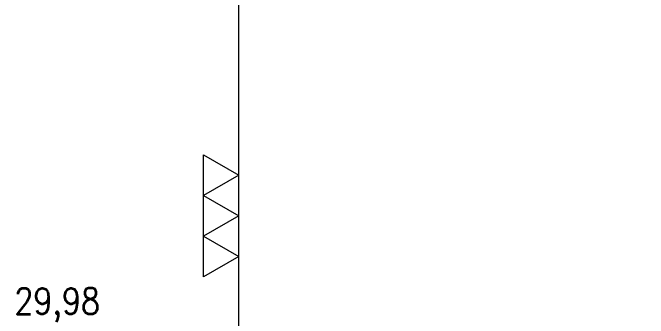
# Model space of a CAD drawing. Header units: millimetres. Extents: x 125275 to 125701, y 643 to 921.
# Drawn here: x 125410.29 to 125458.96, y 839.4 to 862.82 of the extents above; entities that cross this region are included whole.
import ezdxf

# ---------------------------------------------------------------- set-up
doc = ezdxf.new("R2010")
doc.units = ezdxf.units.MM
doc.linetypes.add('HIDDEN', pattern=[0])
for name, color, linetype in [('DIE_P', 2, 'Continuous'), ('DIM', 4, 'Continuous'), ('PRESS', 3, 'Continuous'), ('TEXT', 4, 'Continuous')]:
    doc.layers.add(name, color=color, linetype=linetype)
doc.styles.get("Standard").update_dxf_attribs({"font": 'txt.shx', "width": 0.85, "bigfont": 'ctxt.shx'})
doc.dimstyles.new('T-2-WX', dxfattribs={"dimtxt": 2, "dimasz": 2, "dimexe": 0.5, "dimexo": 0.5, "dimgap": 0.5, "dimtad": 1, "dimtxsty": 'Standard', "dimblk": 'OPEN30', "dimcen": 0, "dimazin": 3, "dimtfac": 1, "dimtmove": 0, "dimatfit": 3, "dimldrblk": 'OPEN30', "dimlwd": -1, "dimlwe": -1})

# ---------------------------------------------------------------- blocks, each defined once
blk = doc.blocks.new('*D7583')
at = {"layer": 'Defpoints', "color": 0}
for p in [(125474.602, 870.726), (125527.602, 870.726), (125427.602, 808.746)]:
    blk.add_point(p, dxfattribs=at)
at = {"layer": 'DIM', "color": 0}
blk.add_line((125475.102, 870.726), (125534.821, 870.726), dxfattribs=at)
at = {"layer": 'DIM', "color": 0, "lineweight": 5, "insert": (125531.461, 872.417), "char_height": 2, "attachment_point": 5}
blk.add_mtext('61,98', dxfattribs=at)
blk = doc.blocks.new('_Open30')
blk = doc.blocks.new('*D7584')
at = {"layer": 'Defpoints', "color": 0}
for p in [(125517.602, 885.746), (125527.602, 885.746), (125427.602, 808.746)]:
    blk.add_point(p, dxfattribs=at)
at = {"layer": 'DIM', "color": 0}
blk.add_line((125518.102, 885.746), (125530.854, 885.746), dxfattribs=at)
at = {"layer": 'DIM', "color": 0, "lineweight": 5, "insert": (125529.478, 887.246), "char_height": 2, "attachment_point": 5}
blk.add_mtext('77', dxfattribs=at)
blk = doc.blocks.new('*D7586')
at = {"layer": 'Defpoints', "color": 0}
for p in [(125417.602, 838.726), (125470.602, 838.726), (125427.602, 808.746)]:
    blk.add_point(p, dxfattribs=at)
at = {"layer": 'DIM', "color": 0}
blk.add_line((125470.102, 838.726), (125410.302, 838.726), dxfattribs=at)
at = {"layer": 'DIM', "color": 0, "lineweight": 5, "insert": (125413.702, 840.417), "char_height": 2, "attachment_point": 5}
blk.add_mtext('29,98', dxfattribs=at)
blk = doc.blocks.new('*D7590')
at = {"layer": 'Defpoints', "color": 0}
for p in [(125517.602, 895.746), (125517.602, 885.746), (125427.602, 808.746)]:
    blk.add_point(p, dxfattribs=at)
at = {"layer": 'DIM', "color": 0}
blk.add_line((125517.602, 886.246), (125517.602, 898.998), dxfattribs=at)
at = {"layer": 'DIM', "color": 0, "lineweight": 5, "insert": (125516.102, 897.622), "char_height": 2, "attachment_point": 5, "rotation": 90}
blk.add_mtext('90', dxfattribs=at)
blk = doc.blocks.new('*D7591')
at = {"layer": 'Defpoints', "color": 0}
for p in [(125474.602, 895.746), (125474.602, 870.726), (125427.602, 808.746)]:
    blk.add_point(p, dxfattribs=at)
at = {"layer": 'DIM', "color": 0}
for p, q in [((125474.602, 891.746), (125474.602, 898.998)), ((125474.602, 887.746), (125474.602, 891.746)), ((125474.602, 871.226), (125474.602, 887.746))]:
    blk.add_line(p, q, dxfattribs=at)
at = {"layer": 'DIM', "color": 0, "lineweight": 5, "insert": (125473.102, 897.622), "char_height": 2, "attachment_point": 5, "rotation": 90}
blk.add_mtext('47', dxfattribs=at)

msp = doc.modelspace()

# ---------------------------------------------------------------- linework, layer by layer
at = {"layer": 'DIE_P', "color": 1, "linetype": 'Continuous', "lineweight": 5}
msp.add_lwpolyline([(125515.602, 808.746), (125429.602, 808.746, -0.414214), (125427.602, 810.746), (125427.602, 882.746, -0.414214), (125430.602, 885.746), (125510.188, 885.746, -0.198912), (125512.309, 884.867), (125516.723, 880.453, -0.198912), (125517.602, 878.332), (125517.602, 810.746, -0.414214)], format="xyb", close=True, dxfattribs=at)
at = {"layer": 'PRESS', "color": 8, "linetype": 'HIDDEN', "lineweight": 5}
msp.add_lwpolyline([(125427.602, 808.746), (125427.602, 885.746), (125517.602, 885.746), (125517.602, 808.746)], close=True, dxfattribs=at)
at = {"layer": 'TEXT', "lineweight": 5}
msp.add_lwpolyline([(125424.902, 851.923), (125427.602, 850.364), (125424.902, 848.805), (125427.602, 847.246), (125424.902, 845.687), (125427.602, 844.128), (125424.902, 842.57), (125424.902, 851.923)], close=True, dxfattribs=at)

# ---------------------------------------------------------------- dimensions: what is measured, and where the dimension line sits
at = {"layer": 'DIM', "lineweight": 5}
for feature_location, offset, dtype, picture, middle in [((125517.602, 885.746), (0, 10), 1, '*D7590', (125516.102, 897.622)), ((125474.602, 870.726), (0, 25.02), 1, '*D7591', (125473.102, 897.622)), ((125517.602, 885.746), (10, 0), 0, '*D7584', (125529.478, 887.246)), ((125474.602, 870.726), (53, 0), 0, '*D7583', (125531.461, 872.417)), ((125470.602, 838.726), (-53, 0), 0, '*D7586', (125413.702, 840.417))]:
    dim = msp.add_ordinate_dim(feature_location=feature_location, offset=offset, dtype=dtype, origin=(125427.602, 808.746), dimstyle='T-2-WX', dxfattribs=at)
    dim.commit()
    dim.dimension.update_dxf_attribs({"geometry": picture, "text_midpoint": middle})

doc.saveas('drawing.dxf')
